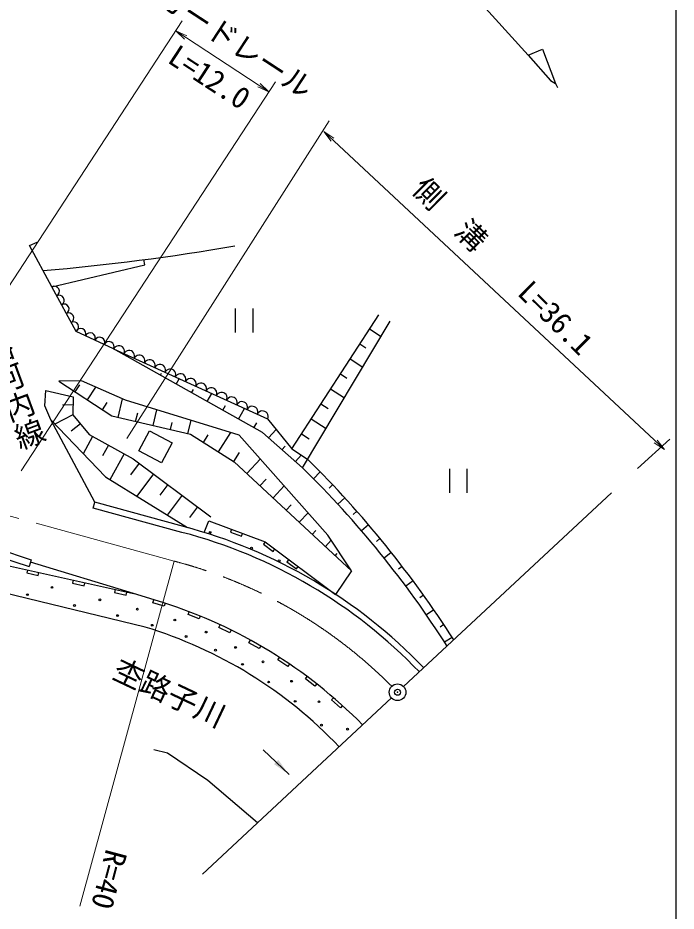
# Model space of a CAD drawing. Units: millimetres, scale not verified. Extents: x 40000 to 680000, y 20000 to 380000.
# Drawn here: x 523784 to 579000, y 244108 to 319042 of the extents above; entities that cross this region are included whole.
import ezdxf
from ezdxf.enums import TextEntityAlignment as Align

# ---------------------------------------------------------------- set-up
doc = ezdxf.new("R2010")
doc.units = ezdxf.units.MM
doc.header["$LTSCALE"] = 1000
doc.header["$PDMODE"] = 32
doc.header["$PDSIZE"] = 500
doc.linetypes.add('CHAIN', pattern=[18.5, 12, -1.5, 3.5, -1.5])
for name, color, linetype, lineweight in [('M-BGD', 7, 'Continuous', 25), ('M-BMK', 2, 'CHAIN', 13), ('M-BMK-SRVR', 3, 'Continuous', 25), ('M-STR-HTXT', 7, 'Continuous', 13), ('M-STR-STR1', 1, 'Continuous', 25), ('M-TTL-BAND', 7, 'Continuous', 25)]:
    doc.layers.add(name, color=color, linetype=linetype, lineweight=lineweight)
doc.layers.add('M-OTRS', color=6, linetype='Continuous')
doc.styles.add('@ＭＳ ゴシック', font='')
doc.styles.add('ＭＳ ゴシック', font='')
doc.styles.get('@ＭＳ ゴシック').set_extended_font_data('@MS Gothic')
doc.styles.get('ＭＳ ゴシック').set_extended_font_data('MS Gothic')

# ---------------------------------------------------------------- blocks, each defined once
blk = doc.blocks.new('filled_arrow')
at = {"color": 0, "linetype": 'Continuous', "lineweight": -2}
blk.add_solid([(7.5, 1.25), (0, 0), (7.5, -1.25)], dxfattribs=at)

msp = doc.modelspace()

# ---------------------------------------------------------------- linework, layer by layer
at = {"layer": 'M-BGD'}
for p, q in [((561691, 321326), (566602, 315907)), ((568888, 313536), (569057, 313198)), ((524768, 299940), (525409, 300236)), ((526642, 296477), (524768, 299940)), ((526642, 296477), (534423, 298333)), ((534423, 298333), (534355, 298759)), ((528662, 292743), (526642, 296477)), ((542009, 294655), (542009, 292655)), ((543509, 292655), (543509, 294655)), ((546754, 282884), (554049, 294123)), ((547658, 281292), (555012, 293599)), ((531817, 291264), (528662, 292743)), ((553287, 292949), (554251, 292324)), ((552471, 291691), (552976, 291363)), ((544301, 284251), (531817, 291264)), ((531817, 291264), (544733, 285398)), ((551654, 290433), (552711, 289747)), ((529111, 288590), (527228, 288556)), ((527228, 288556), (531679, 285646)), ((532808, 286981), (529111, 288590)), ((535741, 289060), (535835, 289228)), ((537048, 288325), (537300, 288774)), ((550837, 289175), (551389, 288817)), ((526045, 286504), (526140, 287788)), ((526140, 287788), (528422, 287241)), ((528590, 287666), (528985, 288269)), ((529619, 286993), (530319, 288065)), ((538356, 287591), (538514, 287871)), ((550021, 287917), (551171, 287170)), ((528422, 287241), (528398, 285743)), ((532203, 285523), (532569, 287085)), ((539664, 286856), (540042, 287529)), ((526545, 285325), (526045, 286504)), ((528411, 286583), (527514, 286545)), ((530874, 286172), (531269, 286776)), ((542359, 284037), (532808, 286981)), ((540972, 286121), (541192, 286514)), ((542279, 285387), (542783, 286284)), ((549204, 286659), (549802, 286270)), ((528398, 285743), (526886, 284968)), ((528398, 285743), (529753, 284079)), ((531679, 285646), (538251, 284106)), ((533664, 285181), (533833, 285905)), ((535124, 284839), (535436, 286171)), ((530233, 278405), (526545, 285325)), ((526545, 285325), (531132, 280532)), ((529024, 284975), (528266, 284358)), ((536584, 284497), (536729, 285112)), ((538045, 284154), (538310, 285286)), ((543587, 284652), (543830, 285084)), ((544733, 285398), (546754, 282884)), ((548387, 285400), (549631, 284593)), ((529753, 284079), (533462, 282058)), ((538251, 284106), (541914, 281812)), ((539343, 283422), (539753, 284077)), ((540614, 282626), (541637, 284260)), ((549788, 275650), (542359, 284037)), ((547658, 281292), (544301, 284251)), ((544812, 283801), (545442, 284516)), ((547570, 284142), (548216, 283723)), ((530056, 283914), (529272, 282475)), ((531373, 283196), (530881, 282292)), ((541886, 281830), (542363, 282593)), ((545937, 282809), (546216, 283125)), ((546754, 282884), (548091, 282016)), ((532690, 282479), (531504, 280302)), ((533462, 282058), (539963, 277191)), ((541914, 281812), (551776, 272643)), ((542988, 280814), (544128, 282040)), ((547063, 281817), (547548, 282368)), ((533959, 281686), (533237, 280720)), ((559979, 281211), (559979, 279211)), ((561479, 279211), (561479, 281211)), ((531132, 280532), (538009, 276278)), ((535160, 280787), (533755, 278910)), ((544087, 279793), (544607, 280352)), ((549151, 280948), (548572, 280384)), ((536361, 279888), (535698, 279003)), ((545185, 278771), (546127, 279784)), ((550189, 279866), (549899, 279592)), ((537562, 278989), (536316, 277325)), ((551210, 278767), (550627, 278235)), ((573567, 279201), (556144, 262944)), ((530101, 277923), (530233, 278405)), ((537672, 276367), (530233, 278405)), ((538855, 278020), (538193, 277135)), ((546284, 277750), (546705, 278203)), ((537543, 275884), (530101, 277923)), ((547382, 276728), (548125, 277528)), ((552211, 277650), (551918, 277392)), ((539400, 275876), (539806, 276839)), ((539806, 276839), (544534, 275089)), ((553193, 276516), (552606, 276015)), ((548481, 275707), (548790, 276040)), ((544534, 275089), (550431, 270677)), ((549579, 274686), (550074, 275218)), ((551776, 272643), (549788, 275650)), ((554157, 275366), (553861, 275123)), ((550397, 273925), (550558, 274098)), ((555100, 274200), (554505, 273727)), ((522670, 273146), (533474, 270742)), ((533474, 270742), (524840, 273370)), ((556024, 273019), (555724, 272788)), ((551776, 272643), (550431, 270677)), ((556928, 271821), (556323, 271373)), ((534456, 267933), (522602, 270813)), ((535943, 269990), (533474, 270742)), ((557811, 270609), (557505, 270390)), ((558674, 269382), (558056, 268956)), ((559515, 268141), (559203, 267932)), ((560214, 267074), (559581, 266668)), ((555120, 261989), (539265, 247195)), ((536341, 257367), (535192, 257637)), ((539718, 255070), (536341, 257367)), ((546533, 255573), (544371, 257652)), ((543892, 251512), (539718, 255070))]:
    msp.add_line(p, q, dxfattribs=at)
for points in [[(566602, 315907), (567787, 316415), (568888, 313536)], [(566602, 315907), (568464, 313790), (568888, 313536)], [(541701, 276137), (541614, 275903), (542552, 275556), (542639, 275790)], [(544534, 275089), (544384, 274888), (545185, 274289), (545335, 274490)], [(546500, 273618), (546350, 273418), (547151, 272819), (547300, 273019)], [(524578, 272721), (524524, 272477), (525500, 272260), (525554, 272504)], [(528423, 271866), (528369, 271622), (529345, 271404), (529399, 271648)], [(531934, 271084), (531880, 270840), (532856, 270623), (532911, 270867)], [(536132, 269930), (536059, 269691), (535102, 269982), (535175, 270221)], [(539077, 268855), (538986, 268623), (538056, 268990), (538147, 269222)], [(541662, 267692), (541554, 267467), (540652, 267897), (540760, 268123)], [(544160, 266353), (544037, 266136), (543167, 266628), (543290, 266845)], [(546559, 264844), (546421, 264636), (545587, 265187), (545725, 265396)], [(548848, 263173), (548696, 262974), (547902, 263582), (548054, 263781)], [(551016, 261347), (550851, 261160), (550101, 261821), (550266, 262008)]]:
    msp.add_lwpolyline(points, dxfattribs=at)
msp.add_lwpolyline([(534821, 284396), (536713, 283405), (535834, 281728), (533942, 282719)], close=True, dxfattribs=at)
for centre in [(539904, 275876), (543383, 274558), (545697, 273494), (526646, 271265), (524586, 270657), (528538, 269745), (530666, 270218), (533807, 269441), (532152, 268900), (536949, 268529), (535057, 268090), (539583, 267515), (537894, 267144), (540360, 265995), (542049, 266232), (542623, 264813), (544346, 265016), (544819, 263327), (546744, 263394), (547048, 261705), (549041, 261672), (549244, 259712), (551440, 259375)]:
    msp.add_circle(centre, 75, dxfattribs=at)
for centre, radius, start, end in [((509174, 492052), 194926, 274.92284, 279.68879), ((526844, 296104), 424, 298.41764, 118.41764), ((527248, 295357), 424, 298.41764, 118.41764), ((527652, 294610), 424, 298.41764, 118.41764), ((528056, 293863), 424, 298.41764, 118.41764), ((528460, 293116), 424, 298.41764, 118.41764), ((529057, 292558), 436, 334.88517, 154.88517), ((529845, 292189), 436, 334.88517, 154.88517), ((530634, 291819), 436, 334.88517, 154.88517), ((531423, 291449), 436, 334.88517, 154.88517), ((532248, 291069), 473, 335.57252, 155.57252), ((533109, 290678), 473, 335.57252, 155.57252), ((533970, 290287), 473, 335.57252, 155.57252), ((534831, 289895), 473, 335.57252, 155.57252), ((535692, 289504), 473, 335.57252, 155.57252), ((536553, 289113), 473, 335.57252, 155.57252), ((537414, 288722), 473, 335.57252, 155.57252), ((538275, 288331), 473, 335.57252, 155.57252), ((539136, 287940), 473, 335.57252, 155.57252), ((539997, 287549), 473, 335.57252, 155.57252), ((540858, 287158), 473, 335.57252, 155.57252), ((541719, 286767), 473, 335.57252, 155.57252), ((542580, 286376), 473, 335.57252, 155.57252), ((543441, 285985), 473, 335.57252, 155.57252), ((544302, 285594), 473, 335.57252, 155.57252), ((485613, 218933), 88786, 32.67521, 45.27588), ((488641, 220999), 84370, 32.51138, 45.61264), ((526770, 234772), 42500, 43.76971, 75.31671), ((526770, 234772), 43000, 43.76096, 75.313), ((523597, 230995), 40904, 44.63627, 72.43254), ((523617, 232153), 37386, 43.51145, 73.14762)]:
    msp.add_arc(centre, radius, start, end, dxfattribs=at)
at = {"layer": 'M-BMK'}
msp.add_line((536896, 273470), (462810, 293764), dxfattribs=at)
msp.add_arc((526770, 234772), 40000, 44.81946, 75.33629, dxfattribs=at)
at = {"layer": 'M-BMK-SRVR'}
msp.add_circle((555632, 262467), 700, dxfattribs=at)
at = {"layer": 'M-OTRS'}
msp.add_point((555632, 262467), dxfattribs=at)
at = {"layer": 'M-STR-HTXT'}
for p, q in [((520125, 292103), (537573, 318790)), ((544847, 312839), (537026, 317953)), ((537026, 317953), (537954, 317545)), ((537026, 317953), (537772, 317266)), ((524057, 281043), (545394, 313676)), ((544847, 312839), (543919, 313247)), ((544847, 312839), (544101, 313526)), ((532929, 283765), (549886, 310400)), ((549437, 309506), (578013, 282821)), ((549437, 309506), (550281, 308945)), ((549437, 309506), (550054, 308702)), ((575772, 281234), (578463, 283714)), ((578013, 282821), (577169, 283382)), ((578013, 282821), (577396, 283625)), ((536896, 273470), (528970, 244536))]:
    msp.add_line(p, q, dxfattribs=at)
at = {"layer": 'M-STR-STR1'}
for p, q in [((512341, 277695), (524911, 273587)), ((512154, 277125), (524725, 273017)), ((524911, 273587), (524725, 273017))]:
    msp.add_line(p, q, dxfattribs=at)
at = {"layer": 'M-TTL-BAND'}
msp.add_line((579000, 20000), (579000, 370000), dxfattribs=at)

# ---------------------------------------------------------------- block references
at = {"layer": 'M-BGD', "xscale": 200, "yscale": 200, "rotation": 136.1}
msp.add_blockref('filled_arrow', (546533, 255573), dxfattribs=at)

# ---------------------------------------------------------------- texts
at = {"layer": 'M-BGD', "style": '@ＭＳ ゴシック'}
msp.add_text('市道小路河内線', height=1833, rotation=290.343, dxfattribs=at).set_placement((523806, 282454), align=Align.BOTTOM_RIGHT)
at = {"layer": 'M-BGD', "style": 'ＭＳ ゴシック'}
msp.add_text('杢路子川\u3000\u3000', height=1833, rotation=334.633, dxfattribs=at).set_placement((538131, 260035), align=Align.BOTTOM_CENTER)
at = {"layer": 'M-STR-HTXT', "style": 'ＭＳ ゴシック'}
for s, rotation, p in [('ガードレール', 326.821, (541210, 315815)), ('L=12.0', 326.821, (539062, 312850)), ('側\u3000溝', 315.303, (559014, 301518)), ('L=36.1', 315.303, (567862, 292850))]:
    msp.add_text(s, height=1833, rotation=rotation, dxfattribs=at).set_placement(p, align=Align.BOTTOM_CENTER)
msp.add_text('R=40', height=1833, rotation=255.088, dxfattribs=at).set_placement((530668, 249537), align=Align.BOTTOM_LEFT)

doc.saveas('drawing.dxf')
